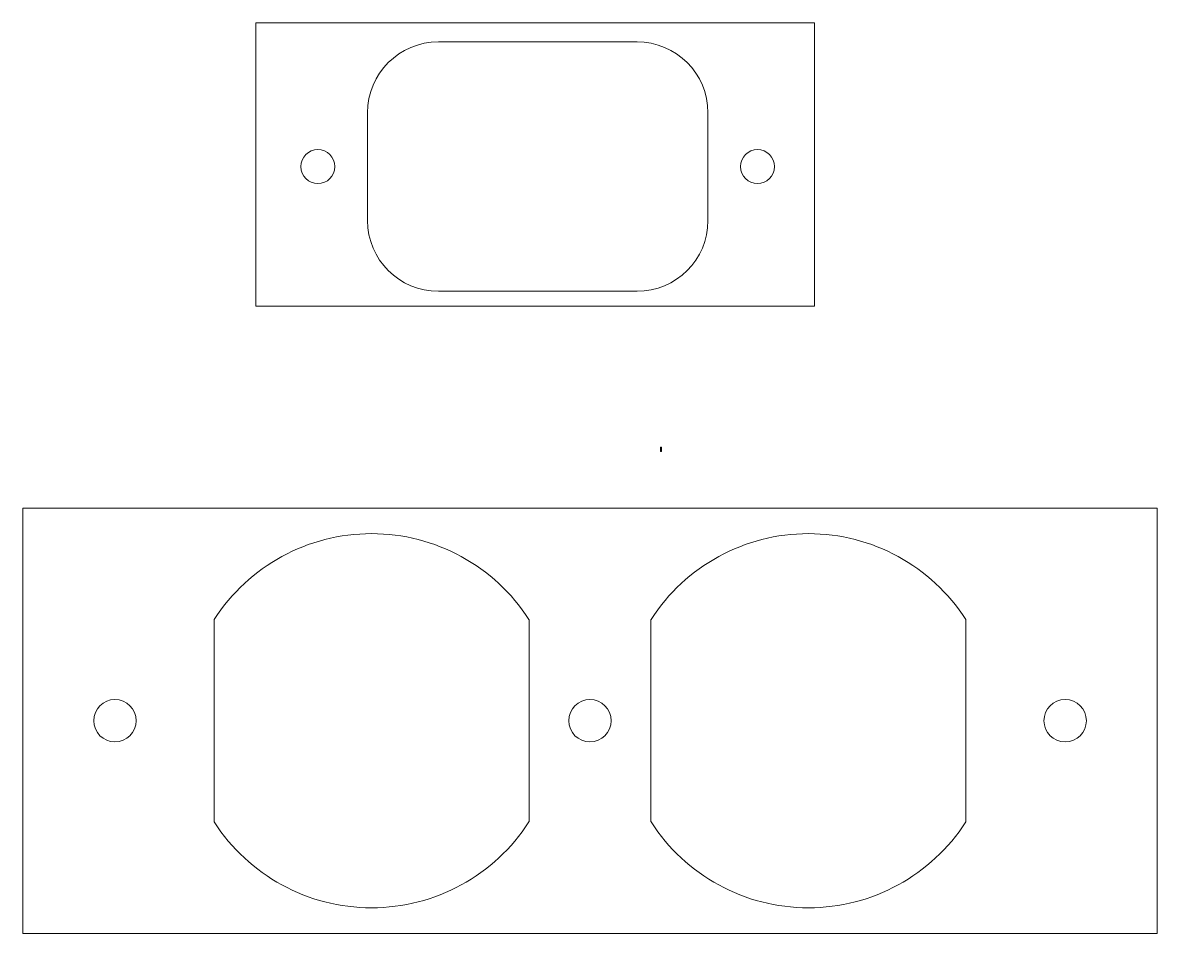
# Model space of a CAD drawing. Header units: millimetres. Extents: x 465 to 567, y 503 to 585.
import ezdxf

# ---------------------------------------------------------------- set-up
doc = ezdxf.new("R2010")
doc.units = ezdxf.units.MM
doc.layers.add('VISIBLE', color=7, linetype='Continuous', lineweight=0)

msp = doc.modelspace()

# ---------------------------------------------------------------- linework, layer by layer
at = {"layer": 'VISIBLE'}
for p, q in [((486.18, 559.43), (486.18, 584.83)), ((486.18, 584.83), (536.22, 584.83)), ((536.22, 584.83), (536.22, 559.43)), ((520.32, 583.12), (502.54, 583.12)), ((496.19, 576.77), (496.19, 567.12)), ((526.67, 567.12), (526.67, 576.77)), ((502.54, 560.77), (520.32, 560.77)), ((536.22, 559.43), (486.18, 559.43)), ((522.42, 546.43), (522.42, 546.8)), ((522.42, 546.8), (522.51, 546.8)), ((522.51, 546.8), (522.51, 546.43)), ((522.51, 546.43), (522.42, 546.43)), ((465.31, 541.35), (566.91, 541.35)), ((465.31, 503.25), (465.31, 541.35)), ((566.91, 541.35), (566.91, 503.25)), ((482.46, 531.38), (482.46, 513.23)), ((510.65, 513.23), (510.65, 531.38)), ((521.57, 531.38), (521.57, 513.23)), ((549.77, 513.23), (549.77, 531.38)), ((566.91, 503.25), (465.31, 503.25))]:
    msp.add_line(p, q, dxfattribs=at)
for centre, radius in [((491.74, 571.94), 1.52), ((531.11, 571.94), 1.52), ((473.57, 522.3), 1.9), ((516.11, 522.3), 1.9), ((558.66, 522.3), 1.9)]:
    msp.add_circle(centre, radius, dxfattribs=at)
for centre, radius, start, end in [((502.54, 576.77), 6.35, 90, 180), ((520.32, 576.77), 6.35, 0, 90), ((502.54, 567.12), 6.35, 180, 270), ((520.32, 567.12), 6.35, 270, 0), ((496.55, 522.3), 16.76, 32.7638, 147.2362), ((535.67, 522.3), 16.76, 32.7638, 147.2362), ((496.55, 522.3), 16.76, 212.7638, 327.2362), ((535.67, 522.3), 16.76, 212.7638, 327.2362)]:
    msp.add_arc(centre, radius, start, end, dxfattribs=at)

doc.saveas('drawing.dxf')
